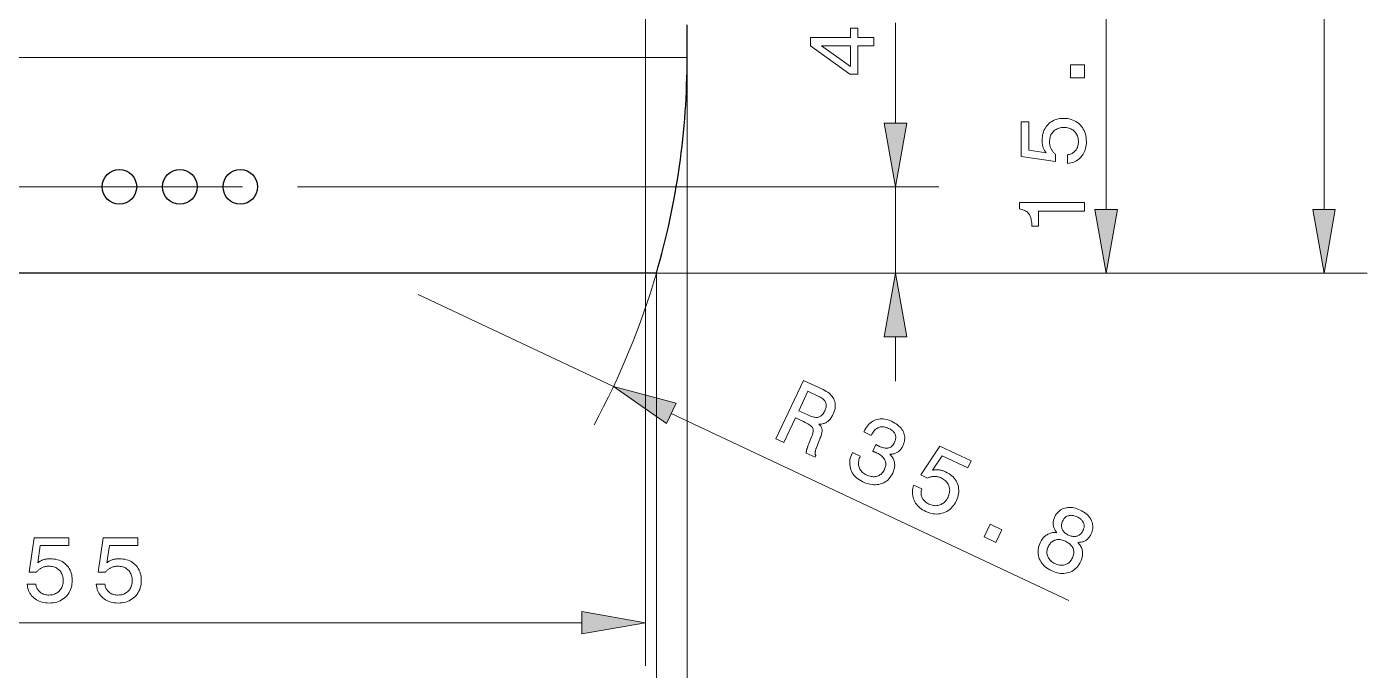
# Model space of a CAD drawing. Extents: x 5 to 409, y 5 to 583.
# Drawn here: x 136.8 to 198.9, y 174.2 to 204 of the extents above; entities that cross this region are included whole.
import ezdxf

# ---------------------------------------------------------------- set-up
doc = ezdxf.new("R2010")
doc.units = 0
doc.linetypes.add('CENTERX2', pattern=[20.32, 12.7, -2.54, 2.54, -2.54])
for name, color, linetype, lineweight in [('CENTERLINE', 4, 'CENTERX2', 25), ('DETAIL', 3, 'Continuous', 25), ('DIMENSIONS', 2, 'Continuous', 25), ('OUTLINE', 7, 'Continuous', 70)]:
    doc.layers.add(name, color=color, linetype=linetype, lineweight=lineweight)

msp = doc.modelspace()

# ---------------------------------------------------------------- linework, layer by layer
at = {"layer": 'CENTERLINE', "lineweight": 13}
msp.add_line((113.78, 196.557), (151.14, 196.557), dxfattribs=at)
at = {"layer": 'DETAIL', "lineweight": 13}
msp.add_line((163.15, 202.557), (97.997, 202.557), dxfattribs=at)
at = {"layer": 'DETAIL', "lineweight": 13, "ltscale": 0.106197}
msp.add_line((167.397, 202.557), (163.15, 202.557), dxfattribs=at)
at = {"layer": 'DIMENSIONS', "lineweight": 13}
for p, q in [((196.899, 195.512), (196.899, 348.609)), ((165.475, 214.452), (165.475, 174.354)), ((167.397, 202.557), (167.397, 157.098)), ((151.14, 196.557), (179.05, 196.557)), ((165.972, 192.557), (165.972, 164.943)), ((165.972, 192.557), (188.805, 192.557)), ((165.972, 192.557), (198.899, 192.557)), ((166.661, 186.052), (185.074, 177.385)), ((102.874, 176.354), (162.52, 176.354))]:
    msp.add_line(p, q, dxfattribs=at)
at = {"layer": 'DIMENSIONS', "lineweight": 13, "ltscale": 0.239891}
msp.add_line((186.805, 195.512), (186.805, 205.107), dxfattribs=at)
at = {"layer": 'DIMENSIONS', "lineweight": 13, "ltscale": 0.116125}
msp.add_line((177.05, 199.512), (177.05, 204.157), dxfattribs=at)
at = {"layer": 'DIMENSIONS', "lineweight": 13, "ltscale": 0.1}
msp.add_line((177.05, 192.557), (177.05, 196.557), dxfattribs=at)
at = {"layer": 'DIMENSIONS', "lineweight": 13, "ltscale": 0.326931}
msp.add_line((165.972, 192.557), (179.05, 192.557), dxfattribs=at)
at = {"layer": 'DIMENSIONS', "lineweight": 13, "ltscale": 0.25}
msp.add_line((154.941, 191.569), (163.988, 187.31), dxfattribs=at)
at = {"layer": 'DIMENSIONS', "lineweight": 13, "ltscale": 0.051139}
msp.add_line((177.05, 187.557), (177.05, 189.603), dxfattribs=at)
at = {"layer": 'DIMENSIONS', "lineweight": 13}
for points in [[(176.05, 203.094), (175.308, 203.094), (175.308, 201.776), (174.928, 201.776), (173.117, 203.09), (173.117, 203.482), (174.962, 203.482), (174.962, 203.91), (175.308, 203.91), (175.308, 203.482), (176.05, 203.482)], [(174.962, 202.139), (174.962, 203.094), (173.619, 203.094)], [(185.805, 201.608), (185.162, 201.608), (185.162, 202.205), (185.805, 202.205)], [(176.529, 199.512), (177.05, 196.557), (177.571, 199.512)], [(185.023, 197.638), (185.023, 198.039), (185.068, 198.047), (185.112, 198.058), (185.154, 198.072), (185.193, 198.087), (185.231, 198.106), (185.267, 198.126), (185.3, 198.15), (185.332, 198.175), (185.361, 198.203), (185.388, 198.234), (185.413, 198.267), (185.436, 198.301), (185.456, 198.337), (185.473, 198.375), (185.487, 198.415), (185.499, 198.457), (185.508, 198.5), (185.515, 198.545), (185.519, 198.591), (185.52, 198.64), (185.518, 198.699), (185.513, 198.756), (185.504, 198.81), (185.491, 198.862), (185.474, 198.912), (185.454, 198.959), (185.43, 199.004), (185.403, 199.047), (185.372, 199.087), (185.337, 199.125), (185.299, 199.16), (185.259, 199.191), (185.216, 199.218), (185.171, 199.242), (185.124, 199.262), (185.075, 199.279), (185.023, 199.292), (184.969, 199.301), (184.913, 199.306), (184.854, 199.308), (184.794, 199.306), (184.737, 199.301), (184.682, 199.292), (184.629, 199.279), (184.579, 199.263), (184.532, 199.243), (184.487, 199.219), (184.444, 199.192), (184.404, 199.161), (184.367, 199.127), (184.333, 199.089), (184.302, 199.049), (184.275, 199.007), (184.251, 198.962), (184.231, 198.914), (184.215, 198.865), (184.202, 198.812), (184.193, 198.757), (184.187, 198.7), (184.186, 198.64), (184.186, 198.605), (184.188, 198.571), (184.192, 198.538), (184.197, 198.505), (184.203, 198.473), (184.211, 198.441), (184.22, 198.41), (184.23, 198.379), (184.242, 198.35), (184.255, 198.321), (184.27, 198.292), (184.286, 198.264), (184.303, 198.237), (184.322, 198.211), (184.342, 198.185), (184.363, 198.16), (184.386, 198.136), (184.41, 198.113), (184.435, 198.09), (184.462, 198.069), (184.462, 197.725), (182.872, 197.961), (182.872, 199.563), (183.226, 199.563), (183.226, 198.25), (184.034, 198.13), (184.015, 198.152), (183.998, 198.174), (183.981, 198.198), (183.965, 198.222), (183.95, 198.247), (183.936, 198.273), (183.923, 198.299), (183.911, 198.327), (183.9, 198.355), (183.889, 198.384), (183.88, 198.413), (183.872, 198.443), (183.864, 198.474), (183.858, 198.505), (183.852, 198.537), (183.848, 198.569), (183.844, 198.602), (183.842, 198.635), (183.84, 198.669), (183.84, 198.703), (183.843, 198.794), (183.851, 198.881), (183.865, 198.964), (183.884, 199.044), (183.908, 199.12), (183.939, 199.192), (183.974, 199.261), (184.015, 199.327), (184.062, 199.388), (184.114, 199.446), (184.171, 199.5), (184.23, 199.548), (184.294, 199.59), (184.361, 199.626), (184.431, 199.657), (184.504, 199.683), (184.581, 199.702), (184.662, 199.716), (184.746, 199.725), (184.833, 199.728), (184.926, 199.725), (185.015, 199.716), (185.1, 199.701), (185.182, 199.68), (185.26, 199.653), (185.335, 199.62), (185.406, 199.582), (185.474, 199.537), (185.538, 199.486), (185.598, 199.429), (185.654, 199.368), (185.704, 199.303), (185.748, 199.234), (185.786, 199.162), (185.818, 199.086), (185.844, 199.007), (185.865, 198.923), (185.879, 198.837), (185.888, 198.746), (185.891, 198.653), (185.889, 198.569), (185.882, 198.489), (185.87, 198.411), (185.853, 198.337), (185.831, 198.265), (185.805, 198.196), (185.774, 198.13), (185.738, 198.067), (185.697, 198.007), (185.652, 197.949), (185.603, 197.896), (185.55, 197.848), (185.495, 197.804), (185.436, 197.766), (185.375, 197.732), (185.311, 197.703), (185.243, 197.68), (185.173, 197.661), (185.099, 197.647)], [(185.805, 195.433), (183.671, 195.433), (183.671, 194.733), (183.366, 194.733), (183.363, 194.809), (183.358, 194.88), (183.35, 194.947), (183.34, 195.01), (183.327, 195.07), (183.311, 195.125), (183.293, 195.176), (183.272, 195.224), (183.249, 195.267), (183.223, 195.307), (183.194, 195.343), (183.162, 195.376), (183.127, 195.406), (183.088, 195.433), (183.046, 195.457), (183.001, 195.478), (182.952, 195.496), (182.9, 195.511), (182.844, 195.523), (182.786, 195.532), (182.786, 195.825), (185.805, 195.825)], [(186.284, 195.512), (186.805, 192.557), (187.326, 195.512)], [(196.378, 195.512), (196.899, 192.557), (197.42, 195.512)], [(177.571, 189.603), (177.05, 192.557), (176.529, 189.603)], [(171.512, 184.874), (172.788, 187.585), (173.694, 187.158), (173.771, 187.119), (173.843, 187.078), (173.909, 187.035), (173.969, 186.99), (174.024, 186.943), (174.072, 186.893), (174.116, 186.841), (174.153, 186.788), (174.185, 186.732), (174.211, 186.673), (174.232, 186.613), (174.246, 186.552), (174.255, 186.488), (174.258, 186.423), (174.255, 186.357), (174.246, 186.289), (174.231, 186.219), (174.21, 186.147), (174.183, 186.074), (174.151, 186), (174.129, 185.956), (174.106, 185.915), (174.082, 185.876), (174.057, 185.839), (174.031, 185.804), (174.003, 185.772), (173.975, 185.742), (173.945, 185.714), (173.914, 185.688), (173.882, 185.665), (173.849, 185.643), (173.815, 185.624), (173.779, 185.608), (173.743, 185.593), (173.706, 185.581), (173.667, 185.571), (173.628, 185.564), (173.587, 185.558), (173.545, 185.555), (173.503, 185.554), (173.527, 185.531), (173.549, 185.507), (173.569, 185.483), (173.587, 185.459), (173.603, 185.435), (173.616, 185.41), (173.627, 185.385), (173.636, 185.359), (173.643, 185.334), (173.648, 185.308), (173.65, 185.28), (173.65, 185.25), (173.648, 185.218), (173.643, 185.183), (173.636, 185.145), (173.626, 185.104), (173.614, 185.061), (173.6, 185.016), (173.583, 184.968), (173.564, 184.917), (173.385, 184.463), (173.374, 184.434), (173.364, 184.407), (173.355, 184.381), (173.348, 184.356), (173.341, 184.333), (173.335, 184.311), (173.33, 184.29), (173.327, 184.271), (173.324, 184.253), (173.323, 184.236), (173.322, 184.221), (173.323, 184.205), (173.324, 184.19), (173.326, 184.176), (173.33, 184.161), (173.334, 184.148), (173.339, 184.134), (173.345, 184.121), (173.351, 184.108), (173.359, 184.096), (173.324, 184.021), (172.914, 184.214), (172.913, 184.226), (172.913, 184.238), (172.913, 184.252), (172.914, 184.266), (172.916, 184.281), (172.918, 184.296), (172.92, 184.313), (172.924, 184.33), (172.928, 184.348), (172.932, 184.367), (172.937, 184.386), (172.943, 184.407), (172.95, 184.429), (172.957, 184.452), (172.965, 184.477), (172.974, 184.502), (172.984, 184.529), (172.994, 184.557), (173.005, 184.586), (173.017, 184.616), (173.163, 184.976), (173.183, 185.029), (173.2, 185.079), (173.214, 185.126), (173.224, 185.17), (173.231, 185.211), (173.235, 185.249), (173.235, 185.284), (173.232, 185.316), (173.226, 185.346), (173.217, 185.372), (173.202, 185.397), (173.182, 185.424), (173.154, 185.451), (173.121, 185.48), (173.081, 185.509), (173.035, 185.54), (172.982, 185.572), (172.923, 185.604), (172.857, 185.638), (172.785, 185.673), (172.413, 185.848), (171.874, 184.704)], [(166.883, 186.523), (163.988, 187.31), (166.44, 185.581)], [(173.437, 186.874), (172.994, 187.082), (172.569, 186.18), (172.987, 185.983), (173.049, 185.955), (173.109, 185.931), (173.165, 185.911), (173.219, 185.895), (173.27, 185.882), (173.318, 185.874), (173.363, 185.869), (173.405, 185.869), (173.444, 185.872), (173.481, 185.879), (173.515, 185.89), (173.549, 185.905), (173.581, 185.924), (173.612, 185.947), (173.641, 185.974), (173.67, 186.005), (173.697, 186.04), (173.723, 186.079), (173.748, 186.122), (173.771, 186.169), (173.792, 186.216), (173.809, 186.262), (173.822, 186.306), (173.832, 186.349), (173.837, 186.39), (173.839, 186.429), (173.837, 186.467), (173.832, 186.503), (173.822, 186.538), (173.809, 186.572), (173.792, 186.604), (173.77, 186.636), (173.744, 186.667), (173.714, 186.698), (173.679, 186.728), (173.639, 186.758), (173.595, 186.788), (173.547, 186.817), (173.494, 186.846)], [(175.055, 184.246), (175.415, 184.076), (175.391, 184.019), (175.372, 183.963), (175.356, 183.908), (175.345, 183.855), (175.338, 183.802), (175.335, 183.751), (175.336, 183.701), (175.341, 183.652), (175.35, 183.605), (175.364, 183.559), (175.381, 183.514), (175.403, 183.471), (175.428, 183.43), (175.457, 183.392), (175.49, 183.355), (175.527, 183.32), (175.568, 183.287), (175.613, 183.257), (175.662, 183.228), (175.714, 183.201), (175.767, 183.178), (175.819, 183.159), (175.87, 183.144), (175.92, 183.132), (175.97, 183.125), (176.018, 183.121), (176.065, 183.122), (176.112, 183.126), (176.157, 183.134), (176.202, 183.147), (176.245, 183.162), (176.286, 183.182), (176.325, 183.205), (176.362, 183.232), (176.397, 183.262), (176.43, 183.296), (176.461, 183.333), (176.489, 183.374), (176.516, 183.419), (176.541, 183.467), (176.56, 183.512), (176.575, 183.557), (176.587, 183.601), (176.594, 183.644), (176.598, 183.687), (176.597, 183.729), (176.593, 183.771), (176.584, 183.812), (176.572, 183.852), (176.556, 183.892), (176.535, 183.931), (176.511, 183.969), (176.484, 184.005), (176.453, 184.04), (176.418, 184.073), (176.379, 184.105), (176.337, 184.136), (176.291, 184.165), (176.242, 184.193), (176.189, 184.22), (176.181, 184.223), (176.173, 184.227), (176.166, 184.231), (176.158, 184.234), (176.15, 184.238), (176.141, 184.241), (176.133, 184.245), (176.125, 184.249), (176.116, 184.252), (176.108, 184.256), (176.099, 184.259), (176.09, 184.263), (176.08, 184.267), (176.069, 184.272), (176.058, 184.276), (176.047, 184.281), (176.034, 184.286), (176.022, 184.291), (176.008, 184.296), (175.995, 184.302), (176.139, 184.609), (176.147, 184.605), (176.155, 184.601), (176.163, 184.596), (176.171, 184.592), (176.179, 184.588), (176.187, 184.584), (176.195, 184.58), (176.203, 184.576), (176.21, 184.572), (176.218, 184.569), (176.225, 184.565), (176.233, 184.561), (176.24, 184.558), (176.247, 184.554), (176.254, 184.551), (176.261, 184.547), (176.268, 184.544), (176.275, 184.541), (176.282, 184.538), (176.288, 184.534), (176.34, 184.511), (176.39, 184.492), (176.438, 184.475), (176.485, 184.462), (176.529, 184.453), (176.572, 184.446), (176.614, 184.443), (176.653, 184.444), (176.691, 184.448), (176.727, 184.455), (176.761, 184.465), (176.794, 184.479), (176.826, 184.497), (176.856, 184.517), (176.884, 184.541), (176.911, 184.569), (176.936, 184.6), (176.96, 184.634), (176.983, 184.672), (177.003, 184.713), (177.021, 184.753), (177.035, 184.794), (177.046, 184.833), (177.054, 184.871), (177.058, 184.909), (177.059, 184.946), (177.057, 184.983), (177.051, 185.018), (177.042, 185.053), (177.029, 185.087), (177.014, 185.12), (176.995, 185.152), (176.972, 185.183), (176.947, 185.212), (176.918, 185.241), (176.887, 185.268), (176.852, 185.294), (176.814, 185.319), (176.772, 185.342), (176.728, 185.364), (176.676, 185.387), (176.626, 185.405), (176.577, 185.419), (176.529, 185.429), (176.482, 185.435), (176.436, 185.437), (176.392, 185.435), (176.348, 185.428), (176.306, 185.418), (176.265, 185.403), (176.225, 185.384), (176.186, 185.361), (176.149, 185.335), (176.113, 185.304), (176.078, 185.269), (176.045, 185.23), (176.014, 185.188), (175.984, 185.141), (175.955, 185.09), (175.927, 185.035), (175.58, 185.199), (175.593, 185.225), (175.632, 185.302), (175.674, 185.374), (175.719, 185.44), (175.768, 185.501), (175.819, 185.556), (175.874, 185.606), (175.932, 185.65), (175.992, 185.69), (176.056, 185.723), (176.123, 185.751), (176.192, 185.774), (176.263, 185.79), (176.334, 185.8), (176.406, 185.803), (176.479, 185.801), (176.553, 185.792), (176.628, 185.777), (176.704, 185.755), (176.781, 185.728), (176.859, 185.694), (176.94, 185.654), (177.015, 185.611), (177.084, 185.567), (177.148, 185.52), (177.206, 185.472), (177.258, 185.421), (177.306, 185.369), (177.347, 185.314), (177.383, 185.257), (177.413, 185.198), (177.438, 185.137), (177.457, 185.076), (177.469, 185.013), (177.476, 184.95), (177.476, 184.886), (177.471, 184.821), (177.46, 184.755), (177.442, 184.688), (177.419, 184.621), (177.389, 184.552), (177.37, 184.514), (177.35, 184.477), (177.328, 184.443), (177.306, 184.411), (177.282, 184.38), (177.257, 184.352), (177.23, 184.325), (177.203, 184.3), (177.174, 184.278), (177.144, 184.257), (177.113, 184.239), (177.081, 184.222), (177.048, 184.208), (177.014, 184.195), (176.979, 184.185), (176.943, 184.177), (176.906, 184.171), (176.868, 184.167), (176.828, 184.166), (176.788, 184.166), (176.823, 184.129), (176.855, 184.091), (176.884, 184.053), (176.91, 184.013), (176.933, 183.973), (176.953, 183.932), (176.97, 183.89), (176.984, 183.847), (176.995, 183.804), (177.003, 183.76), (177.009, 183.715), (177.011, 183.669), (177.01, 183.624), (177.006, 183.577), (176.999, 183.53), (176.99, 183.483), (176.977, 183.435), (176.961, 183.387), (176.942, 183.338), (176.92, 183.288), (176.881, 183.213), (176.839, 183.143), (176.792, 183.079), (176.742, 183.021), (176.688, 182.968), (176.629, 182.92), (176.567, 182.878), (176.501, 182.842), (176.432, 182.812), (176.358, 182.787), (176.281, 182.768), (176.204, 182.755), (176.125, 182.749), (176.045, 182.749), (175.963, 182.756), (175.881, 182.769), (175.797, 182.788), (175.711, 182.814), (175.625, 182.846), (175.537, 182.884), (175.456, 182.925), (175.38, 182.97), (175.311, 183.018), (175.247, 183.069), (175.189, 183.123), (175.136, 183.181), (175.089, 183.242), (175.048, 183.307), (175.013, 183.374), (174.983, 183.445), (174.96, 183.519), (174.943, 183.593), (174.932, 183.668), (174.928, 183.744), (174.931, 183.821), (174.94, 183.898), (174.956, 183.977), (174.978, 184.057), (175.007, 184.138), (175.042, 184.219)], [(177.898, 182.733), (178.261, 182.562), (178.249, 182.517), (178.24, 182.473), (178.234, 182.429), (178.232, 182.387), (178.232, 182.345), (178.236, 182.304), (178.242, 182.264), (178.252, 182.224), (178.265, 182.186), (178.281, 182.148), (178.3, 182.111), (178.322, 182.077), (178.346, 182.043), (178.373, 182.012), (178.403, 181.982), (178.435, 181.953), (178.471, 181.926), (178.508, 181.901), (178.549, 181.878), (178.592, 181.856), (178.647, 181.832), (178.7, 181.813), (178.753, 181.798), (178.806, 181.788), (178.858, 181.782), (178.909, 181.78), (178.96, 181.782), (179.01, 181.789), (179.06, 181.8), (179.109, 181.815), (179.157, 181.835), (179.202, 181.858), (179.245, 181.885), (179.286, 181.915), (179.324, 181.949), (179.36, 181.987), (179.394, 182.028), (179.425, 182.073), (179.454, 182.122), (179.481, 182.174), (179.505, 182.229), (179.524, 182.283), (179.539, 182.337), (179.55, 182.39), (179.557, 182.442), (179.559, 182.493), (179.557, 182.544), (179.55, 182.594), (179.539, 182.643), (179.524, 182.692), (179.505, 182.739), (179.482, 182.784), (179.455, 182.827), (179.424, 182.867), (179.39, 182.905), (179.352, 182.941), (179.31, 182.975), (179.264, 183.007), (179.214, 183.036), (179.161, 183.063), (179.129, 183.078), (179.097, 183.09), (179.066, 183.101), (179.034, 183.111), (179.002, 183.119), (178.97, 183.125), (178.938, 183.131), (178.906, 183.134), (178.874, 183.136), (178.842, 183.136), (178.81, 183.135), (178.778, 183.133), (178.746, 183.129), (178.715, 183.123), (178.683, 183.116), (178.651, 183.107), (178.62, 183.097), (178.589, 183.085), (178.557, 183.072), (178.526, 183.057), (178.215, 183.203), (179.106, 184.541), (180.556, 183.859), (180.405, 183.538), (179.216, 184.097), (178.764, 183.418), (178.791, 183.425), (178.819, 183.432), (178.848, 183.437), (178.876, 183.441), (178.905, 183.444), (178.935, 183.445), (178.964, 183.446), (178.994, 183.445), (179.024, 183.443), (179.055, 183.441), (179.086, 183.436), (179.117, 183.431), (179.148, 183.425), (179.178, 183.417), (179.209, 183.409), (179.24, 183.399), (179.272, 183.388), (179.303, 183.377), (179.334, 183.363), (179.365, 183.349), (179.446, 183.308), (179.521, 183.264), (179.591, 183.216), (179.655, 183.165), (179.713, 183.11), (179.766, 183.052), (179.813, 182.99), (179.854, 182.925), (179.89, 182.857), (179.921, 182.785), (179.945, 182.711), (179.963, 182.636), (179.974, 182.561), (179.979, 182.485), (179.977, 182.408), (179.968, 182.331), (179.953, 182.253), (179.932, 182.174), (179.904, 182.095), (179.869, 182.015), (179.827, 181.932), (179.781, 181.855), (179.731, 181.784), (179.677, 181.719), (179.62, 181.66), (179.558, 181.606), (179.493, 181.558), (179.424, 181.516), (179.35, 181.48), (179.273, 181.449), (179.194, 181.425), (179.114, 181.408), (179.033, 181.397), (178.952, 181.393), (178.869, 181.397), (178.786, 181.407), (178.702, 181.423), (178.617, 181.447), (178.532, 181.478), (178.446, 181.515), (178.371, 181.553), (178.302, 181.593), (178.237, 181.637), (178.176, 181.684), (178.12, 181.734), (178.069, 181.787), (178.023, 181.843), (177.981, 181.903), (177.944, 181.965), (177.912, 182.031), (177.884, 182.098), (177.863, 182.166), (177.847, 182.235), (177.837, 182.304), (177.833, 182.374), (177.834, 182.444), (177.842, 182.516), (177.855, 182.587), (177.874, 182.66)], [(184.523, 180.535), (184.496, 180.568), (184.471, 180.602), (184.449, 180.636), (184.429, 180.671), (184.411, 180.705), (184.396, 180.741), (184.383, 180.776), (184.373, 180.812), (184.365, 180.848), (184.359, 180.885), (184.355, 180.921), (184.354, 180.959), (184.356, 180.997), (184.359, 181.035), (184.366, 181.074), (184.374, 181.113), (184.385, 181.152), (184.399, 181.192), (184.414, 181.233), (184.433, 181.274), (184.464, 181.334), (184.498, 181.389), (184.536, 181.44), (184.578, 181.486), (184.624, 181.528), (184.673, 181.566), (184.725, 181.598), (184.781, 181.627), (184.841, 181.65), (184.904, 181.669), (184.97, 181.684), (185.036, 181.693), (185.104, 181.697), (185.172, 181.695), (185.242, 181.689), (185.313, 181.677), (185.384, 181.66), (185.457, 181.637), (185.531, 181.61), (185.605, 181.577), (185.678, 181.54), (185.747, 181.501), (185.81, 181.459), (185.869, 181.415), (185.923, 181.368), (185.973, 181.318), (186.018, 181.267), (186.057, 181.212), (186.093, 181.155), (186.123, 181.096), (186.148, 181.035), (186.168, 180.974), (186.181, 180.913), (186.189, 180.852), (186.192, 180.79), (186.188, 180.729), (186.179, 180.667), (186.164, 180.605), (186.143, 180.543), (186.117, 180.481), (186.097, 180.441), (186.075, 180.402), (186.053, 180.366), (186.03, 180.332), (186.005, 180.3), (185.979, 180.271), (185.952, 180.243), (185.924, 180.218), (185.895, 180.194), (185.865, 180.173), (185.833, 180.154), (185.801, 180.138), (185.766, 180.123), (185.731, 180.11), (185.694, 180.1), (185.656, 180.091), (185.617, 180.085), (185.577, 180.081), (185.535, 180.079), (185.492, 180.079), (185.527, 180.041), (185.559, 180.002), (185.588, 179.962), (185.614, 179.921), (185.637, 179.88), (185.657, 179.838), (185.674, 179.795), (185.688, 179.752), (185.699, 179.708), (185.707, 179.663), (185.712, 179.617), (185.714, 179.571), (185.713, 179.524), (185.709, 179.477), (185.701, 179.43), (185.691, 179.381), (185.678, 179.333), (185.662, 179.284), (185.643, 179.234), (185.62, 179.184), (185.582, 179.108), (185.54, 179.039), (185.494, 178.974), (185.445, 178.915), (185.392, 178.862), (185.335, 178.815), (185.275, 178.772), (185.212, 178.736), (185.145, 178.705), (185.074, 178.679), (185.001, 178.66), (184.926, 178.646), (184.851, 178.639), (184.774, 178.639), (184.695, 178.644), (184.615, 178.656), (184.534, 178.675), (184.452, 178.699), (184.368, 178.73), (184.283, 178.767), (184.2, 178.809), (184.122, 178.854), (184.051, 178.902), (183.985, 178.953), (183.925, 179.007), (183.871, 179.064), (183.822, 179.123), (183.78, 179.186), (183.743, 179.252), (183.711, 179.321), (183.686, 179.391), (183.667, 179.463), (183.655, 179.535), (183.65, 179.608), (183.651, 179.682), (183.658, 179.756), (183.672, 179.832), (183.692, 179.908), (183.719, 179.985), (183.753, 180.063), (183.777, 180.112), (183.803, 180.158), (183.831, 180.202), (183.86, 180.243), (183.891, 180.282), (183.923, 180.318), (183.956, 180.351), (183.992, 180.382), (184.028, 180.41), (184.067, 180.435), (184.106, 180.457), (184.147, 180.477), (184.19, 180.494), (184.233, 180.509), (184.278, 180.52), (184.325, 180.529), (184.372, 180.534), (184.421, 180.537), (184.471, 180.537)], [(184.79, 181.068), (184.773, 181.03), (184.76, 180.991), (184.75, 180.953), (184.743, 180.915), (184.74, 180.878), (184.74, 180.841), (184.743, 180.804), (184.749, 180.767), (184.759, 180.731), (184.772, 180.695), (184.788, 180.66), (184.807, 180.626), (184.828, 180.595), (184.853, 180.564), (184.88, 180.536), (184.91, 180.508), (184.943, 180.483), (184.979, 180.459), (185.017, 180.436), (185.058, 180.415), (185.101, 180.397), (185.143, 180.381), (185.185, 180.369), (185.226, 180.36), (185.266, 180.354), (185.306, 180.351), (185.345, 180.351), (185.383, 180.355), (185.421, 180.362), (185.458, 180.372), (185.494, 180.385), (185.528, 180.4), (185.561, 180.419), (185.591, 180.44), (185.62, 180.464), (185.646, 180.49), (185.671, 180.519), (185.694, 180.552), (185.715, 180.586), (185.734, 180.624), (185.751, 180.663), (185.764, 180.701), (185.774, 180.738), (185.781, 180.776), (185.785, 180.813), (185.785, 180.849), (185.782, 180.885), (185.775, 180.92), (185.766, 180.955), (185.753, 180.989), (185.736, 181.023), (185.717, 181.055), (185.695, 181.086), (185.67, 181.115), (185.642, 181.143), (185.611, 181.17), (185.577, 181.196), (185.541, 181.22), (185.501, 181.243), (185.458, 181.264), (185.414, 181.283), (185.372, 181.299), (185.33, 181.312), (185.289, 181.322), (185.249, 181.329), (185.209, 181.332), (185.171, 181.333), (185.133, 181.33), (185.096, 181.324), (185.06, 181.315), (185.025, 181.303), (184.992, 181.289), (184.961, 181.271), (184.931, 181.251), (184.903, 181.227), (184.877, 181.201), (184.853, 181.172), (184.83, 181.14), (184.809, 181.106)], [(181.157, 180.334), (181.431, 180.916), (181.971, 180.662), (181.697, 180.08)], [(136.823, 178.136), (137.224, 178.136), (137.232, 178.091), (137.243, 178.047), (137.256, 178.005), (137.272, 177.966), (137.29, 177.928), (137.311, 177.892), (137.334, 177.859), (137.36, 177.827), (137.388, 177.798), (137.419, 177.771), (137.451, 177.746), (137.486, 177.723), (137.522, 177.703), (137.56, 177.686), (137.6, 177.672), (137.641, 177.66), (137.684, 177.651), (137.729, 177.644), (137.776, 177.64), (137.825, 177.639), (137.884, 177.641), (137.94, 177.646), (137.995, 177.655), (138.047, 177.668), (138.096, 177.685), (138.144, 177.705), (138.189, 177.729), (138.231, 177.756), (138.272, 177.787), (138.309, 177.822), (138.344, 177.86), (138.375, 177.9), (138.403, 177.943), (138.427, 177.988), (138.447, 178.035), (138.463, 178.084), (138.476, 178.136), (138.485, 178.19), (138.491, 178.246), (138.493, 178.305), (138.491, 178.365), (138.486, 178.422), (138.477, 178.477), (138.464, 178.53), (138.447, 178.58), (138.428, 178.627), (138.404, 178.672), (138.377, 178.715), (138.346, 178.755), (138.312, 178.792), (138.274, 178.827), (138.234, 178.857), (138.192, 178.885), (138.147, 178.908), (138.099, 178.928), (138.049, 178.944), (137.997, 178.957), (137.942, 178.966), (137.884, 178.972), (137.825, 178.973), (137.79, 178.973), (137.756, 178.971), (137.722, 178.967), (137.689, 178.962), (137.657, 178.956), (137.626, 178.948), (137.595, 178.939), (137.564, 178.929), (137.534, 178.917), (137.505, 178.904), (137.477, 178.889), (137.449, 178.873), (137.422, 178.856), (137.395, 178.837), (137.37, 178.817), (137.345, 178.796), (137.321, 178.773), (137.298, 178.749), (137.275, 178.724), (137.253, 178.697), (136.91, 178.697), (137.146, 180.287), (138.748, 180.287), (138.748, 179.933), (137.434, 179.933), (137.314, 179.125), (137.336, 179.144), (137.359, 179.161), (137.382, 179.178), (137.407, 179.194), (137.432, 179.209), (137.457, 179.223), (137.484, 179.236), (137.511, 179.248), (137.539, 179.259), (137.568, 179.27), (137.598, 179.279), (137.628, 179.287), (137.659, 179.295), (137.69, 179.301), (137.721, 179.307), (137.754, 179.311), (137.786, 179.315), (137.82, 179.317), (137.853, 179.319), (137.888, 179.319), (137.978, 179.316), (138.065, 179.308), (138.149, 179.294), (138.228, 179.275), (138.304, 179.251), (138.377, 179.22), (138.446, 179.185), (138.511, 179.144), (138.573, 179.097), (138.631, 179.045), (138.684, 178.989), (138.732, 178.929), (138.774, 178.865), (138.811, 178.798), (138.842, 178.728), (138.867, 178.655), (138.887, 178.578), (138.901, 178.497), (138.91, 178.413), (138.912, 178.326), (138.909, 178.233), (138.9, 178.144), (138.886, 178.059), (138.865, 177.977), (138.838, 177.899), (138.805, 177.824), (138.766, 177.753), (138.721, 177.685), (138.671, 177.621), (138.614, 177.561), (138.553, 177.505), (138.488, 177.455), (138.419, 177.411), (138.347, 177.373), (138.271, 177.341), (138.191, 177.315), (138.108, 177.294), (138.021, 177.28), (137.931, 177.271), (137.837, 177.268), (137.754, 177.27), (137.673, 177.277), (137.596, 177.289), (137.521, 177.306), (137.45, 177.328), (137.381, 177.354), (137.315, 177.385), (137.252, 177.421), (137.191, 177.462), (137.134, 177.507), (137.081, 177.556), (137.032, 177.609), (136.989, 177.664), (136.95, 177.723), (136.917, 177.784), (136.888, 177.849), (136.864, 177.916), (136.846, 177.986), (136.832, 178.06)], [(140.021, 178.136), (140.422, 178.136), (140.43, 178.091), (140.441, 178.047), (140.454, 178.005), (140.47, 177.966), (140.489, 177.928), (140.509, 177.892), (140.532, 177.859), (140.558, 177.827), (140.586, 177.798), (140.617, 177.771), (140.65, 177.746), (140.684, 177.723), (140.72, 177.703), (140.758, 177.686), (140.798, 177.672), (140.839, 177.66), (140.883, 177.651), (140.928, 177.644), (140.974, 177.64), (141.023, 177.639), (141.082, 177.641), (141.139, 177.646), (141.193, 177.655), (141.245, 177.668), (141.295, 177.685), (141.342, 177.705), (141.387, 177.729), (141.429, 177.756), (141.47, 177.787), (141.508, 177.822), (141.542, 177.86), (141.574, 177.9), (141.601, 177.943), (141.625, 177.988), (141.645, 178.035), (141.662, 178.084), (141.674, 178.136), (141.684, 178.19), (141.689, 178.246), (141.691, 178.305), (141.689, 178.365), (141.684, 178.422), (141.675, 178.477), (141.662, 178.53), (141.646, 178.58), (141.626, 178.627), (141.602, 178.672), (141.575, 178.715), (141.544, 178.755), (141.51, 178.792), (141.472, 178.827), (141.432, 178.857), (141.39, 178.885), (141.345, 178.908), (141.297, 178.928), (141.247, 178.944), (141.195, 178.957), (141.14, 178.966), (141.083, 178.972), (141.023, 178.973), (140.988, 178.973), (140.954, 178.971), (140.92, 178.967), (140.888, 178.962), (140.855, 178.956), (140.824, 178.948), (140.793, 178.939), (140.762, 178.929), (140.732, 178.917), (140.703, 178.904), (140.675, 178.889), (140.647, 178.873), (140.62, 178.856), (140.594, 178.837), (140.568, 178.817), (140.543, 178.796), (140.519, 178.773), (140.496, 178.749), (140.473, 178.724), (140.451, 178.697), (140.108, 178.697), (140.344, 180.287), (141.946, 180.287), (141.946, 179.933), (140.633, 179.933), (140.512, 179.125), (140.534, 179.144), (140.557, 179.161), (140.581, 179.178), (140.605, 179.194), (140.63, 179.209), (140.656, 179.223), (140.682, 179.236), (140.709, 179.248), (140.738, 179.259), (140.767, 179.27), (140.796, 179.279), (140.826, 179.287), (140.857, 179.295), (140.888, 179.301), (140.92, 179.307), (140.952, 179.311), (140.985, 179.315), (141.018, 179.317), (141.052, 179.319), (141.086, 179.319), (141.176, 179.316), (141.263, 179.308), (141.347, 179.294), (141.426, 179.275), (141.503, 179.251), (141.575, 179.22), (141.644, 179.185), (141.709, 179.144), (141.771, 179.097), (141.829, 179.045), (141.883, 178.989), (141.93, 178.929), (141.973, 178.865), (142.009, 178.798), (142.04, 178.728), (142.065, 178.655), (142.085, 178.578), (142.099, 178.497), (142.108, 178.413), (142.111, 178.326), (142.108, 178.233), (142.099, 178.144), (142.084, 178.059), (142.063, 177.977), (142.036, 177.899), (142.003, 177.824), (141.964, 177.753), (141.92, 177.685), (141.869, 177.621), (141.812, 177.561), (141.751, 177.505), (141.686, 177.455), (141.617, 177.411), (141.545, 177.373), (141.469, 177.341), (141.389, 177.315), (141.306, 177.294), (141.22, 177.28), (141.129, 177.271), (141.035, 177.268), (140.952, 177.27), (140.872, 177.277), (140.794, 177.289), (140.719, 177.306), (140.648, 177.328), (140.579, 177.354), (140.513, 177.385), (140.45, 177.421), (140.39, 177.462), (140.332, 177.507), (140.279, 177.556), (140.23, 177.609), (140.187, 177.664), (140.148, 177.723), (140.115, 177.784), (140.086, 177.849), (140.063, 177.916), (140.044, 177.986), (140.03, 178.06)], [(184.132, 179.894), (184.111, 179.844), (184.094, 179.796), (184.08, 179.748), (184.071, 179.701), (184.065, 179.654), (184.064, 179.608), (184.066, 179.563), (184.073, 179.518), (184.083, 179.474), (184.098, 179.431), (184.116, 179.389), (184.137, 179.349), (184.163, 179.311), (184.191, 179.275), (184.223, 179.24), (184.259, 179.207), (184.298, 179.177), (184.341, 179.148), (184.387, 179.121), (184.437, 179.096), (184.489, 179.073), (184.539, 179.055), (184.589, 179.04), (184.638, 179.029), (184.686, 179.022), (184.733, 179.019), (184.78, 179.02), (184.825, 179.025), (184.87, 179.034), (184.914, 179.047), (184.956, 179.063), (184.997, 179.083), (185.035, 179.107), (185.072, 179.134), (185.106, 179.164), (185.139, 179.198), (185.169, 179.235), (185.198, 179.276), (185.224, 179.321), (185.248, 179.368), (185.268, 179.414), (185.284, 179.46), (185.296, 179.505), (185.304, 179.549), (185.308, 179.593), (185.309, 179.636), (185.305, 179.679), (185.298, 179.721), (185.287, 179.763), (185.271, 179.804), (185.253, 179.844), (185.23, 179.882), (185.204, 179.919), (185.175, 179.954), (185.142, 179.988), (185.106, 180.02), (185.066, 180.05), (185.022, 180.079), (184.975, 180.106), (184.925, 180.131), (184.873, 180.154), (184.823, 180.173), (184.773, 180.188), (184.725, 180.199), (184.677, 180.207), (184.63, 180.211), (184.585, 180.211), (184.54, 180.207), (184.496, 180.2), (184.453, 180.189), (184.412, 180.174), (184.372, 180.156), (184.335, 180.135), (184.3, 180.111), (184.267, 180.083), (184.236, 180.052), (184.207, 180.017), (184.18, 179.979), (184.155, 179.938)], [(162.52, 175.833), (165.475, 176.354), (162.52, 176.875)]]:
    msp.add_lwpolyline(points, close=True, dxfattribs=at)
msp.add_arc((131.597, 202.557), 35.8, 331.5924, 343.7799, dxfattribs=at)
for points in [[(176.529, 199.512), (177.05, 196.557), (176.529, 199.512), (177.571, 199.512)], [(186.284, 195.512), (186.805, 192.557), (186.284, 195.512), (187.326, 195.512)], [(196.378, 195.512), (196.899, 192.557), (196.378, 195.512), (197.42, 195.512)], [(177.571, 189.603), (177.05, 192.557), (177.571, 189.603), (176.529, 189.603)], [(166.883, 186.523), (163.988, 187.31), (166.883, 186.523), (166.44, 185.581)], [(162.52, 175.833), (165.475, 176.354), (162.52, 175.833), (162.52, 176.875)]]:
    msp.add_solid(points, dxfattribs=at)
at = {"layer": 'OUTLINE', "lineweight": 30, "ltscale": 0.0375}
msp.add_line((167.397, 202.557), (167.397, 204.057), dxfattribs=at)
at = {"layer": 'OUTLINE', "lineweight": 30}
msp.add_line((165.972, 192.557), (99.422, 192.557), dxfattribs=at)
for centre in [(141.097, 196.557), (143.897, 196.557), (146.697, 196.557)]:
    msp.add_circle(centre, 0.8, dxfattribs=at)
msp.add_arc((131.597, 202.557), 35.8, 343.77992, 359.99998, dxfattribs=at)

doc.saveas('drawing.dxf')
